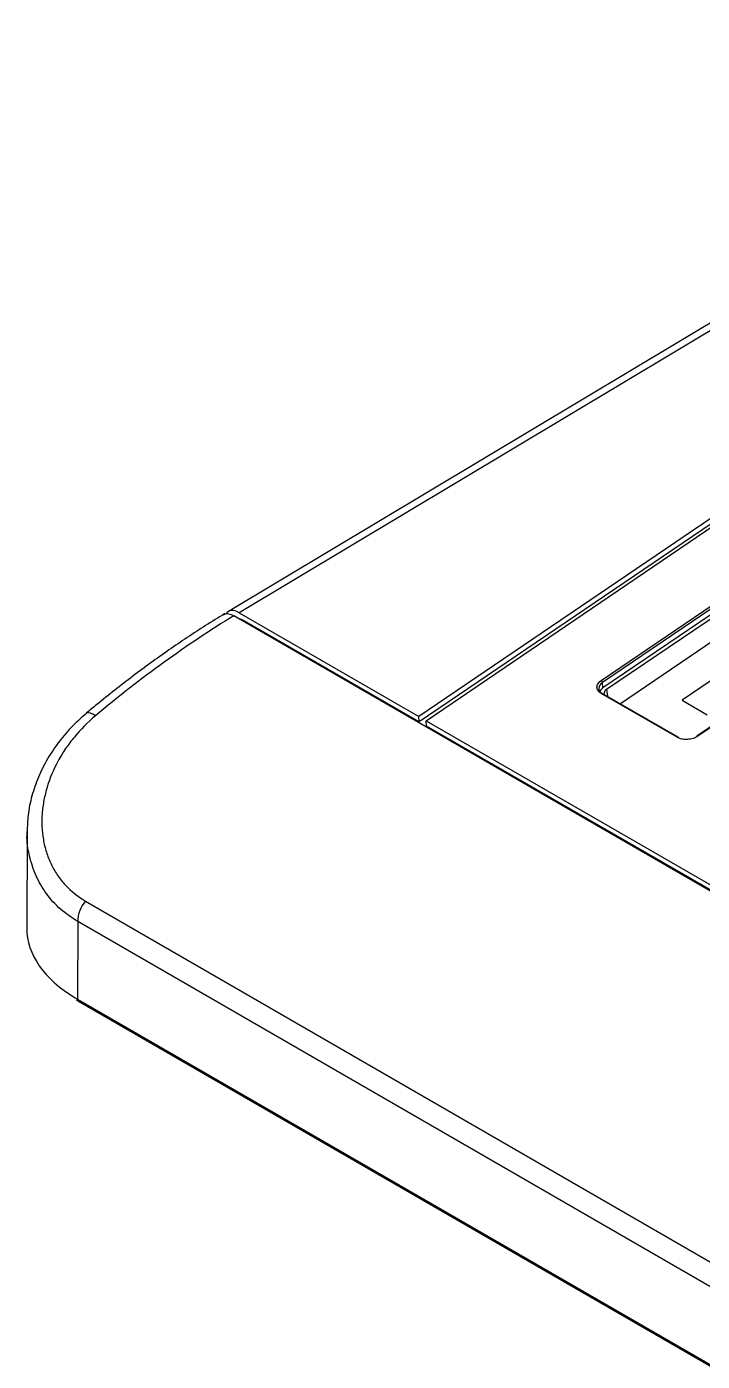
# Model space of a CAD drawing. Header units: millimetres. Extents: x 102 to 710, y 145 to 429.
# Drawn here: x 405.5 to 444.6, y 334.3 to 411.4 of the extents above; entities that cross this region are included whole.
import ezdxf

# ---------------------------------------------------------------- set-up
doc = ezdxf.new("R2010")
doc.units = ezdxf.units.MM

msp = doc.modelspace()

# ---------------------------------------------------------------- linework, layer by layer
at = {"color": 7, "linetype": 'Continuous', "lineweight": 25}
for p, q in [((473.6691, 411.4362), (417.1538, 377.6298)), ((467.4489, 398.2074), (428.1585, 371.556)), ((467.4736, 397.8962), (428.1832, 371.2449)), ((428.5828, 371.3111), (462.0942, 394.0424)), ((447.8408, 379.3292), (438.8153, 373.207)), ((447.7935, 379.0597), (439.0167, 373.1062)), ((555.1983, 297.8608), (417.4624, 377.3741)), ((417.764, 377.5566), (428.1585, 371.556)), ((448.2973, 378.0403), (439.8183, 372.2889)), ((454.5066, 377.3743), (444.2499, 370.417)), ((428.1832, 371.2449), (418.0601, 377.0888)), ((450.0606, 377.0223), (443.3859, 372.4947)), ((438.8153, 373.207), (438.7906, 373.5182)), ((443.1005, 370.3528), (438.716, 372.8839)), ((443.1567, 370.3617), (438.7722, 372.8928)), ((443.3859, 372.4947), (444.8421, 371.6541)), ((428.1832, 371.2449), (428.1585, 371.556)), ((428.5828, 371.3111), (466.8619, 349.213)), ((428.6074, 371), (428.5828, 371.3111)), ((466.8865, 348.9019), (428.6074, 371)), ((405.5022, 364.8924), (405.4867, 359.3159)), ((408.8815, 360.885), (445.5747, 339.7025)), ((408.4358, 359.6962), (408.4233, 355.2026)), ((445.129, 338.5137), (408.4358, 359.6962)), ((408.3419, 355.1796), (408.4749, 355.0969)), ((408.4233, 355.2026), (445.3824, 333.8666)), ((408.4749, 355.0969), (445.434, 333.7609))]:
    msp.add_line(p, q, dxfattribs=at)
at = {"color": 8, "linetype": 'Continuous', "lineweight": 25}
for p, q in [((472.828, 410.4949), (417.764, 377.5566)), ((438.7137, 373.6368), (447.9402, 379.8953)), ((447.9062, 379.7014), (438.7906, 373.5182)), ((418.0601, 377.0888), (418.0092, 377.0584)), ((454.4989, 377.3301), (444.2999, 370.412)), ((439.0167, 373.1062), (439.072, 372.7197))]:
    msp.add_line(p, q, dxfattribs=at)
at = {"color": 8, "linetype": 'Continuous', "lineweight": 25, "flags": 128}
msp.add_lwpolyline([(409.4624, 371.5953), (409.3107, 371.6893), (409.1747, 371.7497), (409.0594, 371.774), (408.9691, 371.7615), (408.9324, 371.7399)], dxfattribs=at)
at = {"color": 7, "linetype": 'Continuous', "lineweight": 25, "flags": 128}
msp.add_lwpolyline([(443.1771, 370.3228), (443.1746, 370.3371), (443.1694, 370.349), (443.1618, 370.358), (443.1521, 370.3638), (443.1407, 370.3663), (443.1279, 370.3652), (443.1144, 370.3607), (443.1005, 370.3528)], dxfattribs=at)
at = {"color": 7, "linetype": 'Continuous', "lineweight": 25}
for centre, radius, start, end in [((438.6253, 373.4953), 0.1669, 7.890112, 58.008337), ((410.3255, 359.6657), 1.8899, 139.822325, 179.074717)]:
    msp.add_arc(centre, radius, start, end, dxfattribs=at)
at = {"color": 8, "linetype": 'Continuous', "lineweight": 25}
for centre, radius, start, end in [((438.7509, 372.8452), 0.0521, 65.896182, 131.954212), ((444.2709, 370.3747), 0.0472, 52.174939, 116.459505), ((408.5441, 355.1961), 0.1209, 176.947545, 235.130081)]:
    msp.add_arc(centre, radius, start, end, dxfattribs=at)
at = {"color": 7, "linetype": 'Continuous', "lineweight": 25}
for centre, major_axis, ratio, start_param, end_param in [((419.3663, 339.5522), (29.1423, 40.8187), 0.5818587, 0.9376468, 1.1535645), ((417.8411, 376.5843), (-0.7043, 1.0346), 0.5247718, 5.4558568, 6.5217359), ((418.1371, 376.1165), (-0.7043, 1.0346), 0.5247718, 5.4558568, 5.8168604), ((439.3709, 372.9023), (0.499, 0.0395), 0.6246552, 2.3093316, 3.1810624), ((415.4867, 359.3053), (10, -0.0018), 0.5797075, 3.1400857, 3.9082191)]:
    msp.add_ellipse(centre, major_axis=major_axis, ratio=ratio, start_param=start_param, end_param=end_param, dxfattribs=at)
at = {"color": 8, "linetype": 'Continuous', "lineweight": 25}
msp.add_ellipse((415.4867, 359.3053), major_axis=(10, -0.0018), ratio=0.5797075, start_param=3.9082191, end_param=3.9281796, dxfattribs=at)
at = {"color": 7, "linetype": 'Continuous', "lineweight": 25}
for points, knots in [([(416.9469, 377.5049), (416.5732, 377.275), (415.491, 376.6091), (413.7086, 375.4169), (411.6113, 373.8941), (410.0226, 372.6459), (409.1354, 371.9085), (408.9315, 371.7391)], [0, 0, 0, 0, 0.1378444, 0.399259, 0.6606638, 0.9220394, 1, 1, 1, 1]), ([(416.8536, 377.4375), (416.9104, 377.4649), (417.0344, 377.5247), (417.2586, 377.4795), (417.4097, 377.4013), (417.4624, 377.3741)], [0, 0, 0, 0, 0.3548167, 0.7753833, 1, 1, 1, 1]), ([(438.716, 372.8839), (438.6367, 372.9297), (438.5749, 372.9864), (438.4901, 373.1104), (438.4666, 373.179), (438.4663, 373.2829), (438.4721, 373.3184), (438.4942, 373.3876), (438.5104, 373.4215), (438.5527, 373.488), (438.579, 373.5204), (438.6396, 373.5813), (438.6742, 373.61), (438.7137, 373.6368)], [0, 0, 0, 0, 0.25, 0.25, 0.5, 0.5, 0.625, 0.625, 0.75, 0.75, 0.875, 0.875, 1, 1, 1, 1]), ([(438.7906, 373.5182), (438.6532, 373.425), (438.5721, 373.2976), (438.5726, 373.1142), (438.5934, 373.0538), (438.6683, 372.9444), (438.7227, 372.8943), (438.7926, 372.8539)], [0, 0, 0, 0, 0.5, 0.5, 0.75, 0.75, 1, 1, 1, 1]), ([(438.8153, 373.207), (438.738, 373.1503), (438.6523, 373.0874), (438.6394, 373.0116), (438.6381, 373.0041)], [0, 0, 0, 0, 0.9017, 1, 1, 1, 1]), ([(408.9374, 371.7337), (408.6676, 371.4981), (408.0895, 370.9933), (407.339, 370.1083), (406.6686, 369.1176), (406.1412, 368.061), (405.7651, 366.9663), (405.5395, 365.9041), (405.5211, 365.214), (405.5127, 364.8985)], [0, 0, 0, 0, 0.1290566, 0.2764852, 0.4262225, 0.5759885, 0.7246998, 0.8741385, 1, 1, 1, 1]), ([(409.4624, 371.5953), (409.0073, 371.2132), (408.6013, 370.8033), (408.0609, 370.1493), (407.8923, 369.9247), (407.5783, 369.4625), (407.4324, 369.2237), (407.035, 368.4952), (406.8257, 367.9983), (406.5937, 367.2384), (406.5301, 366.9826), (406.4317, 366.4664), (406.3973, 366.2077), (406.3396, 365.4397), (406.3606, 364.9349), (406.4882, 364.1928), (406.5469, 363.9492), (406.695, 363.4788), (406.7845, 363.2507), (406.9954, 362.8096), (407.1167, 362.5967), (407.3932, 362.1875), (407.5467, 361.9939), (408.0472, 361.453), (408.4356, 361.1424), (408.8815, 360.885)], [0, 0, 0, 0, 0.125, 0.125, 0.1875, 0.1875, 0.25, 0.25, 0.375, 0.375, 0.4375, 0.4375, 0.5, 0.5, 0.625, 0.625, 0.6875, 0.6875, 0.75, 0.75, 0.8125, 0.8125, 0.875, 0.875, 1, 1, 1, 1]), ([(444.2999, 370.412), (444.2209, 370.3584), (444.1259, 370.315), (443.9219, 370.252), (443.8109, 370.2319), (443.6453, 370.2237), (443.5892, 370.2247), (443.4807, 370.2333), (443.4279, 370.2409), (443.3252, 370.2626), (443.2755, 370.2766), (443.1833, 370.3103), (443.1402, 370.3299), (443.1005, 370.3528)], [0, 0, 0, 0, 0.25, 0.25, 0.5, 0.5, 0.625, 0.625, 0.75, 0.75, 0.875, 0.875, 1, 1, 1, 1])]:
    msp.add_open_spline(points, degree=3, knots=knots, dxfattribs=at)
at = {"color": 8, "linetype": 'Continuous', "lineweight": 25}
msp.add_open_spline([(408.4358, 359.6962), (408.0924, 359.9236), (407.3956, 360.3851), (406.5952, 361.2924), (405.9863, 362.3298), (405.6266, 363.4776), (405.4729, 364.3522), (405.5124, 364.8355), (405.5175, 364.8985)], degree=3, knots=[0, 0, 0, 0, 0.1909141, 0.3873628, 0.5775377, 0.7726693, 0.9703972, 1, 1, 1, 1], dxfattribs=at)

doc.saveas('drawing.dxf')
